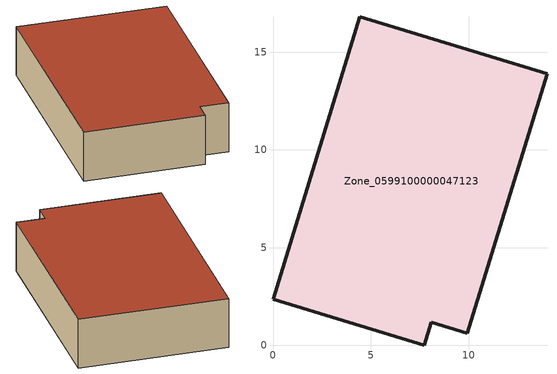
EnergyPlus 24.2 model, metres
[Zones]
Zone_0599100000047123
 floor ground (C_G): 0,2.36 4.44,16.81 14.01,13.88 9.93,0.61 8.1,1.19 7.73,0 z0
 wall outside (C_F): 4.44,16.81 0,2.36 7.73,0 8.1,1.19 9.93,0.61 14.01,13.88 4.44,16.81 z0:3.51
 roof outside (C_R): 14.01,13.88 4.44,16.81 0,2.36 7.73,0 8.1,1.19 9.93,0.61 z3.51
[BUILDING]
Pand.0599100000047123: North Axis=0; Terrain=City; Loads Convergence Tolerance Value=0.04; Temperature Convergence Tolerance Value=0.4; Solar Distribution=FullExterior; Maximum Number of Warmup Days=25; Minimum Number of Warmup Days=1
[Site:Location]
Rotterdam.The.Hague.AP_ZH_NLD Design_Conditions: Latitude=51.96; Longitude=4.45; Time Zone=1; Elevation=-4.5
[SITE:GROUNDTEMPERATURE:BUILDINGSURFACE]
18, 18, 18, 18, 18, 18, 18, 18, 18, 18, 18, 18
[MATERIAL] Thermal Absorptance=0.9; Solar Absorptance=0.7; Visible Absorptance=0.7
Name | Roughness | Thickness | Conductivity | Density | Specific Heat
G.TI.1975-1991 | MediumSmooth | 0.15 | 0.288461 | 540 | 1210
F.TI.1975-1991 | Rough | 0.3 | 0.230769 | 1920 | 840
R.TI.1975-1991 | MediumRough | 0.2 | 0.153846 | 1500 | 1000
[CONSTRUCTION]
C_G: G.TI.1975-1991
C_F: F.TI.1975-1991
C_R: R.TI.1975-1991
[ZONE]
Zone_0599100000047123: Type=1; Multiplier=1; Ceiling Height=Autocalculate; Volume=Autocalculate; Floor Area=autocalculate; Part of Total Floor Area=Yes
[ZONEINFILTRATION:DESIGNFLOWRATE]
Infil_Zone_0599100000047123: Zone or ZoneList or Space or SpaceList=Zone_0599100000047123; Schedule=AlwaysOn; Design Flow Rate Calculation Method=Flow/Area; Flow Rate per Floor Area=0.003; Constant Term Coefficient=1; Temperature Term Coefficient=0; Velocity Term Coefficient=0; Velocity Squared Term Coefficient=0
[HVACTEMPLATE:ZONE:IDEALLOADSAIRSYSTEM]
Zone_0599100000047123: Maximum Heating Supply Air Temperature=50; Minimum Cooling Supply Air Temperature=13; Maximum Heating Supply Air Humidity Ratio=0.0156; Minimum Cooling Supply Air Humidity Ratio=0.0077; Heating Limit=NoLimit; Cooling Limit=NoLimit; Dehumidification Control Type=ConstantSensibleHeatRatio; Cooling Sensible Heat Ratio=0.7; Dehumidification Setpoint=60; Humidification Control Type=None; Humidification Setpoint=30; Outdoor Air Method=None; Outdoor Air Flow Rate per Person=0.00944; Outdoor Air Flow Rate per Zone Floor Area=0; Outdoor Air Flow Rate per Zone=0; Demand Controlled Ventilation Type=None; Outdoor Air Economizer Type=NoEconomizer; Heat Recovery Type=None; Sensible Heat Recovery Effectiveness=0.7; Latent Heat Recovery Effectiveness=0.65
[ZONECONTROL:THERMOSTAT]
ThermostatControl_Zone_0599100000047123: Zone or ZoneList=Zone_0599100000047123; Control Type Schedule=DualSetpointControlType; Control 1=Thermostat_Zone_0599100000047123; Temperature Difference Between Cutout And Setpoint=0
[THERMOSTATSETPOINT:DUALSETPOINT]
Thermostat_Zone_0599100000047123: Heating Setpoint Temperature Schedule=HeatingSetpoint_Zone_0599100000047123; Cooling Setpoint Temperature Schedule=CoolingSetpoint_Zone_0599100000047123
[SCHEDULE:COMPACT]
HeatingSetpoint_Zone_0599100000047123: Through: 12/31, For: AllDays, Until: 24:00, 21
CoolingSetpoint_Zone_0599100000047123: Through: 12/31, For: AllDays, Until: 24:00, 24
DualSetpointControlType: Through: 12/31, For: AllDays, Until: 24:00, 4
AlwaysOn: Through: 12/31, For: AllDays, Until: 24:00, 1
